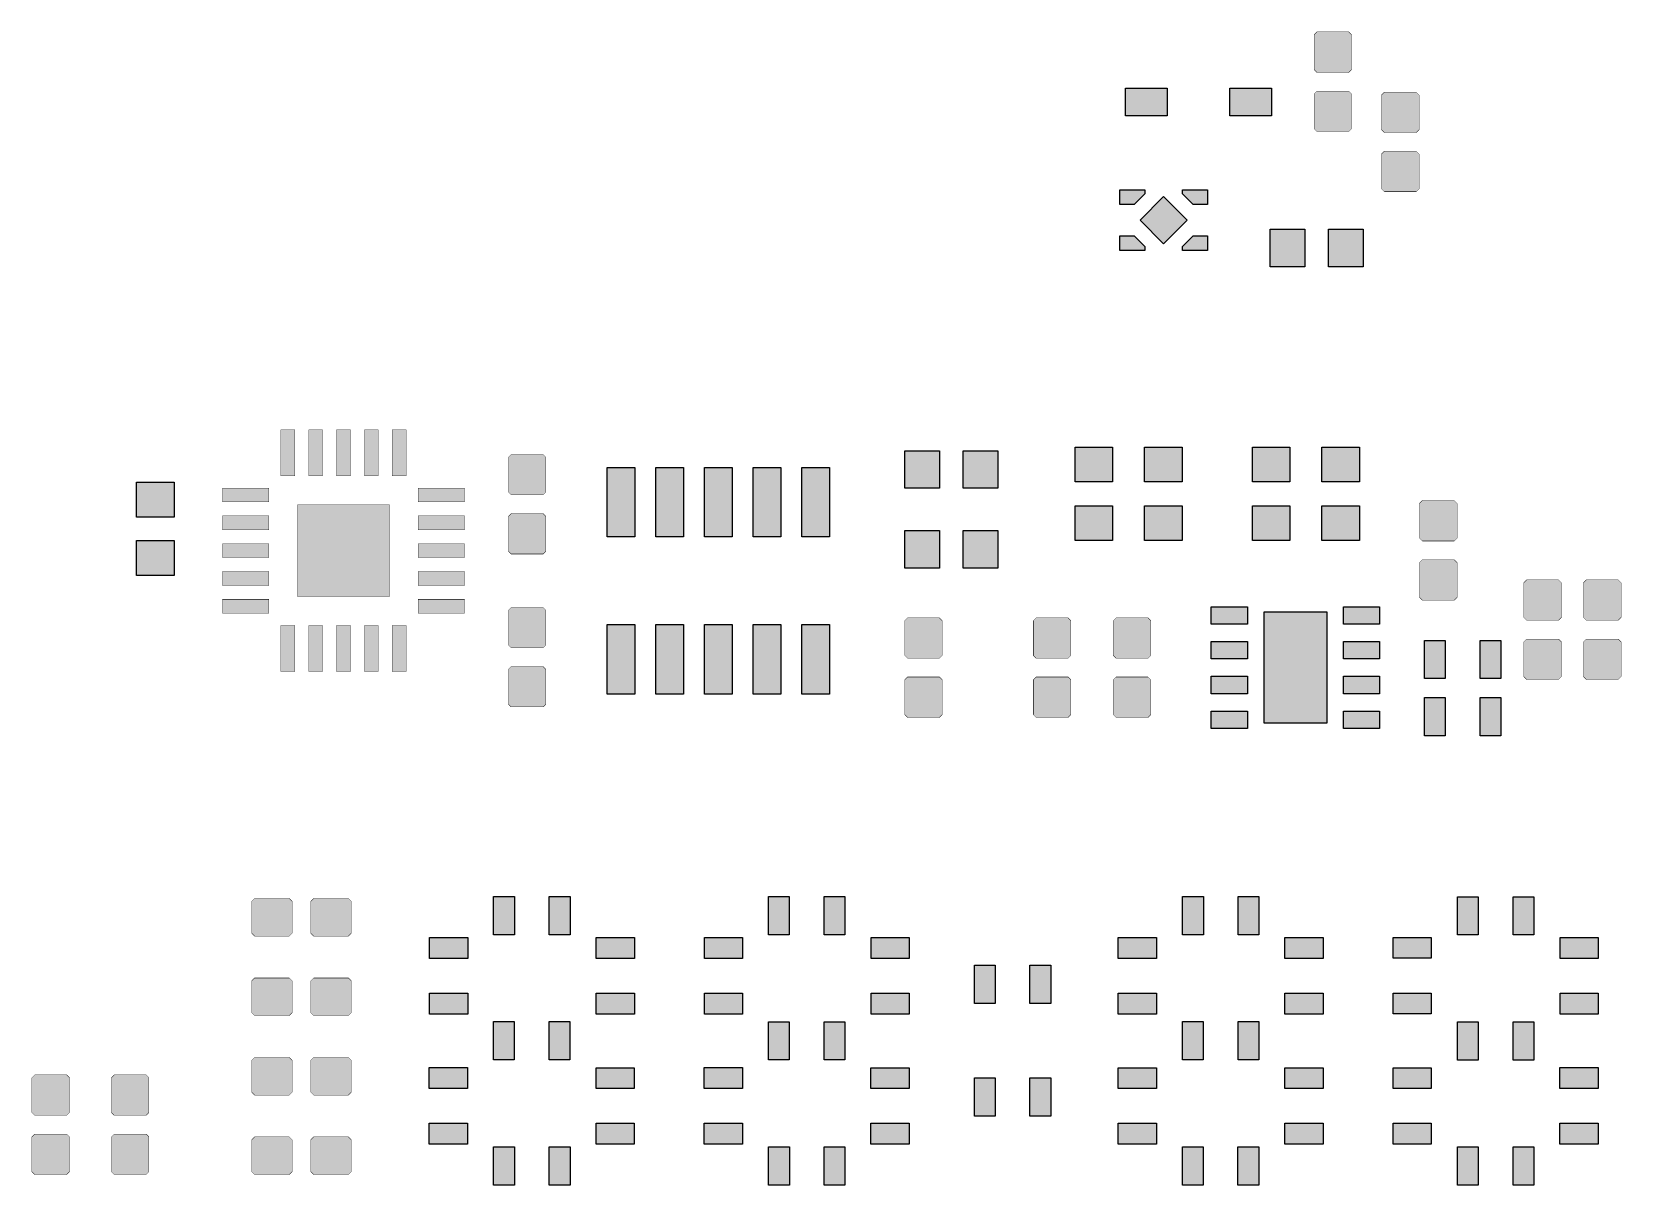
# Model space of a CAD drawing. Header units: millimetres. Extents: x 11.2 to 78.9, y -80.1 to -18.9.
# Drawn here: x 56.07 to 78.93, y -78.1 to -61.51 of the extents above; entities that cross this region are included whole.
import ezdxf

# ---------------------------------------------------------------- set-up
doc = ezdxf.new("R2010")
doc.units = ezdxf.units.MM
doc.header["$MEASUREMENT"] = 0
doc.layers.add('Top-Paste-Mask-Layer', color=7, linetype='Continuous', true_color=0x808080)

msp = doc.modelspace()

# ---------------------------------------------------------------- hatches: boundary and pattern name
at = {"layer": 'Top-Paste-Mask-Layer'}
for points in [[(75.015, -62.094), (74.555, -62.094), (74.515, -62.054), (74.515, -61.553), (74.555, -61.513), (75.015, -61.513), (75.055, -61.553), (75.055, -62.054)], [(75.015, -62.094), (74.555, -62.094), (74.515, -62.054), (74.515, -61.553), (74.555, -61.513), (75.015, -61.513), (75.055, -61.553), (75.055, -62.054)], [(71.802, -62.719), (71.802, -62.319), (72.402, -62.319), (72.402, -62.719)], [(73.902, -62.319), (73.902, -62.719), (73.302, -62.719), (73.302, -62.319)], [(75.015, -62.364), (74.555, -62.364), (74.515, -62.404), (74.515, -62.904), (74.555, -62.944), (75.015, -62.944), (75.055, -62.904), (75.055, -62.404)], [(75.015, -62.364), (74.555, -62.364), (74.515, -62.404), (74.515, -62.904), (74.555, -62.944), (75.015, -62.944), (75.055, -62.904), (75.055, -62.404)], [(75.985, -62.959), (75.525, -62.959), (75.485, -62.919), (75.485, -62.419), (75.525, -62.379), (75.985, -62.379), (76.025, -62.419), (76.025, -62.919)], [(75.985, -62.959), (75.525, -62.959), (75.485, -62.919), (75.485, -62.419), (75.525, -62.379), (75.985, -62.379), (76.025, -62.419), (76.025, -62.919)], [(75.985, -63.229), (75.525, -63.229), (75.485, -63.269), (75.485, -63.77), (75.525, -63.81), (75.985, -63.81), (76.025, -63.77), (76.025, -63.269)], [(75.985, -63.229), (75.525, -63.229), (75.485, -63.269), (75.485, -63.77), (75.525, -63.81), (75.985, -63.81), (76.025, -63.77), (76.025, -63.269)], [(71.927, -63.994), (71.722, -63.994), (71.722, -63.784), (72.082, -63.784), (72.082, -63.839)], [(72.352, -63.88), (72.692, -64.219), (72.352, -64.559), (72.013, -64.219)], [(72.777, -63.994), (72.622, -63.839), (72.622, -63.784), (72.982, -63.784), (72.982, -63.994)], [(71.927, -64.444), (72.082, -64.599), (72.082, -64.654), (71.722, -64.654), (71.722, -64.444)], [(72.777, -64.444), (72.982, -64.444), (72.982, -64.654), (72.622, -64.654), (72.622, -64.599)], [(73.882, -64.889), (73.882, -64.349), (74.382, -64.349), (74.382, -64.889)], [(74.722, -64.889), (74.722, -64.349), (75.222, -64.349), (75.222, -64.889)], [(59.857, -67.233), (59.857, -67.898), (59.657, -67.898), (59.657, -67.233)], [(59.857, -67.233), (59.857, -67.898), (59.657, -67.898), (59.657, -67.233)], [(60.257, -67.233), (60.257, -67.898), (60.057, -67.898), (60.057, -67.233)], [(60.257, -67.233), (60.257, -67.898), (60.057, -67.898), (60.057, -67.233)], [(60.657, -67.233), (60.657, -67.898), (60.457, -67.898), (60.457, -67.233)], [(60.657, -67.233), (60.657, -67.898), (60.457, -67.898), (60.457, -67.233)], [(61.057, -67.233), (61.057, -67.898), (60.857, -67.898), (60.857, -67.233)], [(61.057, -67.233), (61.057, -67.898), (60.857, -67.898), (60.857, -67.233)], [(61.457, -67.233), (61.457, -67.898), (61.257, -67.898), (61.257, -67.233)], [(61.457, -67.233), (61.457, -67.898), (61.257, -67.898), (61.257, -67.233)], [(63.428, -68.17), (62.968, -68.17), (62.928, -68.13), (62.928, -67.63), (62.968, -67.59), (63.428, -67.59), (63.468, -67.63), (63.468, -68.13)], [(63.428, -68.17), (62.968, -68.17), (62.928, -68.13), (62.928, -67.63), (62.968, -67.59), (63.428, -67.59), (63.468, -67.63), (63.468, -68.13)], [(68.628, -68.075), (68.628, -67.535), (69.128, -67.535), (69.128, -68.075)], [(69.468, -68.075), (69.468, -67.535), (69.968, -67.535), (69.968, -68.075)], [(71.618, -67.985), (71.078, -67.985), (71.078, -67.485), (71.618, -67.485)], [(72.618, -67.985), (72.078, -67.985), (72.078, -67.485), (72.618, -67.485)], [(74.168, -67.985), (73.628, -67.985), (73.628, -67.485), (74.168, -67.485)], [(75.168, -67.985), (74.628, -67.985), (74.628, -67.485), (75.168, -67.485)], [(64.748, -67.775), (64.748, -68.775), (64.348, -68.775), (64.348, -67.775)], [(65.448, -67.775), (65.448, -68.775), (65.048, -68.775), (65.048, -67.775)], [(66.148, -67.775), (66.148, -68.775), (65.748, -68.775), (65.748, -67.775)], [(66.848, -67.775), (66.848, -68.775), (66.448, -68.775), (66.448, -67.775)], [(67.548, -67.775), (67.548, -68.775), (67.148, -68.775), (67.148, -67.775)], [(58.122, -68.489), (57.582, -68.489), (57.582, -67.989), (58.122, -67.989)], [(59.482, -68.073), (59.482, -68.273), (58.817, -68.273), (58.817, -68.073)], [(59.482, -68.073), (59.482, -68.273), (58.817, -68.273), (58.817, -68.073)], [(62.297, -68.073), (62.297, -68.273), (61.632, -68.273), (61.632, -68.073)], [(62.297, -68.073), (62.297, -68.273), (61.632, -68.273), (61.632, -68.073)], [(61.217, -68.313), (61.217, -69.633), (59.897, -69.633), (59.897, -68.313)], [(61.217, -68.313), (61.217, -69.633), (59.897, -69.633), (59.897, -68.313)], [(71.618, -68.826), (71.078, -68.826), (71.078, -68.326), (71.618, -68.326)], [(72.618, -68.826), (72.078, -68.826), (72.078, -68.326), (72.618, -68.326)], [(74.168, -68.826), (73.628, -68.826), (73.628, -68.326), (74.168, -68.326)], [(75.168, -68.826), (74.628, -68.826), (74.628, -68.326), (75.168, -68.326)], [(76.072, -68.834), (76.532, -68.834), (76.572, -68.794), (76.572, -68.293), (76.532, -68.253), (76.072, -68.253), (76.032, -68.293), (76.032, -68.794)], [(76.072, -68.834), (76.532, -68.834), (76.572, -68.794), (76.572, -68.293), (76.532, -68.253), (76.072, -68.253), (76.032, -68.293), (76.032, -68.794)], [(59.482, -68.473), (59.482, -68.673), (58.817, -68.673), (58.817, -68.473)], [(59.482, -68.473), (59.482, -68.673), (58.817, -68.673), (58.817, -68.473)], [(62.297, -68.473), (62.297, -68.673), (61.632, -68.673), (61.632, -68.473)], [(62.297, -68.473), (62.297, -68.673), (61.632, -68.673), (61.632, -68.473)], [(63.428, -68.44), (62.968, -68.44), (62.928, -68.48), (62.928, -68.981), (62.968, -69.021), (63.428, -69.021), (63.468, -68.981), (63.468, -68.48)], [(63.428, -68.44), (62.968, -68.44), (62.928, -68.48), (62.928, -68.981), (62.968, -69.021), (63.428, -69.021), (63.468, -68.981), (63.468, -68.48)], [(68.628, -69.225), (68.628, -68.685), (69.128, -68.685), (69.128, -69.225)], [(69.468, -69.225), (69.468, -68.685), (69.968, -68.685), (69.968, -69.225)], [(58.122, -69.329), (57.582, -69.329), (57.582, -68.829), (58.122, -68.829)], [(59.482, -68.873), (59.482, -69.073), (58.817, -69.073), (58.817, -68.873)], [(59.482, -68.873), (59.482, -69.073), (58.817, -69.073), (58.817, -68.873)], [(62.297, -68.873), (62.297, -69.073), (61.632, -69.073), (61.632, -68.873)], [(62.297, -68.873), (62.297, -69.073), (61.632, -69.073), (61.632, -68.873)], [(76.072, -69.104), (76.532, -69.104), (76.572, -69.144), (76.572, -69.645), (76.532, -69.685), (76.072, -69.685), (76.032, -69.645), (76.032, -69.144)], [(76.072, -69.104), (76.532, -69.104), (76.572, -69.144), (76.572, -69.645), (76.532, -69.685), (76.072, -69.685), (76.032, -69.645), (76.032, -69.144)], [(59.482, -69.273), (59.482, -69.473), (58.817, -69.473), (58.817, -69.273)], [(59.482, -69.273), (59.482, -69.473), (58.817, -69.473), (58.817, -69.273)], [(62.297, -69.273), (62.297, -69.473), (61.632, -69.473), (61.632, -69.273)], [(62.297, -69.273), (62.297, -69.473), (61.632, -69.473), (61.632, -69.273)], [(78.032, -69.974), (77.572, -69.974), (77.532, -69.934), (77.532, -69.433), (77.572, -69.393), (78.032, -69.393), (78.072, -69.433), (78.072, -69.934)], [(78.032, -69.974), (77.572, -69.974), (77.532, -69.934), (77.532, -69.433), (77.572, -69.393), (78.032, -69.393), (78.072, -69.433), (78.072, -69.934)], [(78.89, -69.974), (78.43, -69.974), (78.39, -69.934), (78.39, -69.433), (78.43, -69.393), (78.89, -69.393), (78.93, -69.433), (78.93, -69.934)], [(78.89, -69.974), (78.43, -69.974), (78.39, -69.934), (78.39, -69.433), (78.43, -69.393), (78.89, -69.393), (78.93, -69.433), (78.93, -69.934)], [(59.482, -69.673), (59.482, -69.873), (58.817, -69.873), (58.817, -69.673)], [(59.482, -69.673), (59.482, -69.873), (58.817, -69.873), (58.817, -69.673)], [(62.297, -69.673), (62.297, -69.873), (61.632, -69.873), (61.632, -69.673)], [(62.297, -69.673), (62.297, -69.873), (61.632, -69.873), (61.632, -69.673)], [(62.968, -70.37), (63.428, -70.37), (63.468, -70.33), (63.468, -69.83), (63.428, -69.79), (62.968, -69.79), (62.928, -69.83), (62.928, -70.33)], [(62.968, -70.37), (63.428, -70.37), (63.468, -70.33), (63.468, -69.83), (63.428, -69.79), (62.968, -69.79), (62.928, -69.83), (62.928, -70.33)], [(68.668, -70.52), (69.128, -70.52), (69.168, -70.48), (69.168, -69.98), (69.128, -69.94), (68.668, -69.94), (68.628, -69.98), (68.628, -70.48)], [(68.668, -70.52), (69.128, -70.52), (69.168, -70.48), (69.168, -69.98), (69.128, -69.94), (68.668, -69.94), (68.628, -69.98), (68.628, -70.48)], [(70.978, -70.52), (70.518, -70.52), (70.478, -70.48), (70.478, -69.98), (70.518, -69.94), (70.978, -69.94), (71.018, -69.98), (71.018, -70.48)], [(70.978, -70.52), (70.518, -70.52), (70.478, -70.48), (70.478, -69.98), (70.518, -69.94), (70.978, -69.94), (71.018, -69.98), (71.018, -70.48)], [(72.128, -70.52), (71.668, -70.52), (71.628, -70.48), (71.628, -69.98), (71.668, -69.94), (72.128, -69.94), (72.168, -69.98), (72.168, -70.48)], [(72.128, -70.52), (71.668, -70.52), (71.628, -70.48), (71.628, -69.98), (71.668, -69.94), (72.128, -69.94), (72.168, -69.98), (72.168, -70.48)], [(73.037, -70.03), (73.037, -69.78), (73.558, -69.78), (73.558, -70.03)], [(73.798, -71.455), (73.798, -69.855), (74.698, -69.855), (74.698, -71.455)], [(74.937, -70.03), (74.937, -69.78), (75.458, -69.78), (75.458, -70.03)], [(59.857, -70.048), (59.857, -70.713), (59.657, -70.713), (59.657, -70.048)], [(59.857, -70.048), (59.857, -70.713), (59.657, -70.713), (59.657, -70.048)], [(60.257, -70.048), (60.257, -70.713), (60.057, -70.713), (60.057, -70.048)], [(60.257, -70.048), (60.257, -70.713), (60.057, -70.713), (60.057, -70.048)], [(60.657, -70.048), (60.657, -70.713), (60.457, -70.713), (60.457, -70.048)], [(60.657, -70.048), (60.657, -70.713), (60.457, -70.713), (60.457, -70.048)], [(61.057, -70.048), (61.057, -70.713), (60.857, -70.713), (60.857, -70.048)], [(61.057, -70.048), (61.057, -70.713), (60.857, -70.713), (60.857, -70.048)], [(61.457, -70.048), (61.457, -70.713), (61.257, -70.713), (61.257, -70.048)], [(61.457, -70.048), (61.457, -70.713), (61.257, -70.713), (61.257, -70.048)], [(64.748, -70.036), (64.748, -71.036), (64.348, -71.036), (64.348, -70.036)], [(65.448, -70.036), (65.448, -71.036), (65.048, -71.036), (65.048, -70.036)], [(66.148, -70.036), (66.148, -71.036), (65.748, -71.036), (65.748, -70.036)], [(66.848, -70.036), (66.848, -71.036), (66.448, -71.036), (66.448, -70.036)], [(67.548, -70.036), (67.548, -71.036), (67.148, -71.036), (67.148, -70.036)], [(73.037, -70.531), (73.037, -70.281), (73.558, -70.281), (73.558, -70.531)], [(74.937, -70.531), (74.937, -70.281), (75.458, -70.281), (75.458, -70.531)], [(76.102, -70.814), (76.102, -70.264), (76.402, -70.264), (76.402, -70.814)], [(76.902, -70.814), (76.902, -70.264), (77.202, -70.264), (77.202, -70.814)], [(78.032, -70.244), (77.572, -70.244), (77.532, -70.284), (77.532, -70.785), (77.572, -70.825), (78.032, -70.825), (78.072, -70.785), (78.072, -70.284)], [(78.032, -70.244), (77.572, -70.244), (77.532, -70.284), (77.532, -70.785), (77.572, -70.825), (78.032, -70.825), (78.072, -70.785), (78.072, -70.284)], [(78.89, -70.244), (78.43, -70.244), (78.39, -70.284), (78.39, -70.785), (78.43, -70.825), (78.89, -70.825), (78.93, -70.785), (78.93, -70.284)], [(78.89, -70.244), (78.43, -70.244), (78.39, -70.284), (78.39, -70.785), (78.43, -70.825), (78.89, -70.825), (78.93, -70.785), (78.93, -70.284)], [(62.968, -70.64), (63.428, -70.64), (63.468, -70.68), (63.468, -71.181), (63.428, -71.221), (62.968, -71.221), (62.928, -71.181), (62.928, -70.68)], [(62.968, -70.64), (63.428, -70.64), (63.468, -70.68), (63.468, -71.181), (63.428, -71.221), (62.968, -71.221), (62.928, -71.181), (62.928, -70.68)], [(68.668, -70.79), (69.128, -70.79), (69.168, -70.83), (69.168, -71.331), (69.128, -71.371), (68.668, -71.371), (68.628, -71.331), (68.628, -70.83)], [(68.668, -70.79), (69.128, -70.79), (69.168, -70.83), (69.168, -71.331), (69.128, -71.371), (68.668, -71.371), (68.628, -71.331), (68.628, -70.83)], [(70.978, -70.79), (70.518, -70.79), (70.478, -70.83), (70.478, -71.331), (70.518, -71.371), (70.978, -71.371), (71.018, -71.331), (71.018, -70.83)], [(70.978, -70.79), (70.518, -70.79), (70.478, -70.83), (70.478, -71.331), (70.518, -71.371), (70.978, -71.371), (71.018, -71.331), (71.018, -70.83)], [(72.128, -70.79), (71.668, -70.79), (71.628, -70.83), (71.628, -71.331), (71.668, -71.371), (72.128, -71.371), (72.168, -71.331), (72.168, -70.83)], [(72.128, -70.79), (71.668, -70.79), (71.628, -70.83), (71.628, -71.331), (71.668, -71.371), (72.128, -71.371), (72.168, -71.331), (72.168, -70.83)], [(73.037, -71.03), (73.037, -70.78), (73.558, -70.78), (73.558, -71.03)], [(74.937, -71.03), (74.937, -70.78), (75.458, -70.78), (75.458, -71.03)], [(76.102, -71.634), (76.102, -71.084), (76.402, -71.084), (76.402, -71.634)], [(76.902, -71.634), (76.902, -71.084), (77.202, -71.084), (77.202, -71.634)], [(73.037, -71.531), (73.037, -71.281), (73.558, -71.281), (73.558, -71.531)], [(74.937, -71.531), (74.937, -71.281), (75.458, -71.281), (75.458, -71.531)], [(59.817, -74.016), (59.817, -74.476), (59.777, -74.516), (59.277, -74.516), (59.237, -74.476), (59.237, -74.016), (59.277, -73.976), (59.777, -73.976)], [(59.817, -74.016), (59.817, -74.476), (59.777, -74.516), (59.277, -74.516), (59.237, -74.476), (59.237, -74.016), (59.277, -73.976), (59.777, -73.976)], [(60.087, -74.016), (60.087, -74.476), (60.127, -74.516), (60.628, -74.516), (60.668, -74.476), (60.668, -74.016), (60.628, -73.976), (60.127, -73.976)], [(60.087, -74.016), (60.087, -74.476), (60.127, -74.516), (60.628, -74.516), (60.668, -74.476), (60.668, -74.016), (60.628, -73.976), (60.127, -73.976)], [(62.716, -74.499), (62.716, -73.949), (63.016, -73.949), (63.016, -74.499)], [(63.516, -74.499), (63.516, -73.949), (63.816, -73.949), (63.816, -74.499)], [(66.968, -73.948), (66.968, -74.498), (66.668, -74.498), (66.668, -73.948)], [(67.768, -73.948), (67.768, -74.498), (67.468, -74.498), (67.468, -73.948)], [(72.923, -73.948), (72.923, -74.498), (72.623, -74.498), (72.623, -73.948)], [(73.723, -73.948), (73.723, -74.498), (73.423, -74.498), (73.423, -73.948)], [(76.577, -74.5), (76.577, -73.95), (76.877, -73.95), (76.877, -74.5)], [(77.377, -74.5), (77.377, -73.95), (77.677, -73.95), (77.677, -74.5)], [(62.343, -74.839), (61.793, -74.839), (61.793, -74.539), (62.343, -74.539)], [(64.74, -74.837), (64.19, -74.837), (64.19, -74.537), (64.74, -74.537)], [(66.297, -74.839), (65.747, -74.839), (65.747, -74.539), (66.297, -74.539)], [(68.144, -74.538), (68.694, -74.538), (68.694, -74.838), (68.144, -74.838)], [(72.248, -74.837), (71.698, -74.837), (71.698, -74.537), (72.248, -74.537)], [(74.097, -74.537), (74.647, -74.537), (74.647, -74.837), (74.097, -74.837)], [(75.651, -74.536), (76.201, -74.536), (76.201, -74.836), (75.651, -74.836)], [(78.603, -74.838), (78.053, -74.838), (78.053, -74.538), (78.603, -74.538)], [(69.63, -75.485), (69.63, -74.935), (69.93, -74.935), (69.93, -75.485)], [(70.43, -75.485), (70.43, -74.935), (70.73, -74.935), (70.73, -75.485)], [(59.817, -75.159), (59.817, -75.619), (59.777, -75.659), (59.277, -75.659), (59.237, -75.619), (59.237, -75.159), (59.277, -75.119), (59.777, -75.119)], [(59.817, -75.159), (59.817, -75.619), (59.777, -75.659), (59.277, -75.659), (59.237, -75.619), (59.237, -75.159), (59.277, -75.119), (59.777, -75.119)], [(60.087, -75.159), (60.087, -75.619), (60.127, -75.659), (60.628, -75.659), (60.668, -75.619), (60.668, -75.159), (60.628, -75.119), (60.127, -75.119)], [(60.087, -75.159), (60.087, -75.619), (60.127, -75.659), (60.628, -75.659), (60.668, -75.619), (60.668, -75.159), (60.628, -75.119), (60.127, -75.119)], [(62.343, -75.639), (61.793, -75.639), (61.793, -75.339), (62.343, -75.339)], [(64.74, -75.637), (64.19, -75.637), (64.19, -75.337), (64.74, -75.337)], [(66.297, -75.639), (65.747, -75.639), (65.747, -75.339), (66.297, -75.339)], [(68.144, -75.338), (68.694, -75.338), (68.694, -75.638), (68.144, -75.638)], [(72.248, -75.637), (71.698, -75.637), (71.698, -75.337), (72.248, -75.337)], [(74.097, -75.337), (74.647, -75.337), (74.647, -75.637), (74.097, -75.637)], [(75.651, -75.336), (76.201, -75.336), (76.201, -75.636), (75.651, -75.636)], [(78.603, -75.638), (78.053, -75.638), (78.053, -75.338), (78.603, -75.338)], [(62.713, -76.296), (62.713, -75.746), (63.013, -75.746), (63.013, -76.296)], [(63.513, -76.296), (63.513, -75.746), (63.813, -75.746), (63.813, -76.296)], [(66.668, -76.298), (66.668, -75.748), (66.968, -75.748), (66.968, -76.298)], [(67.468, -76.298), (67.468, -75.748), (67.768, -75.748), (67.768, -76.298)], [(72.622, -76.297), (72.622, -75.747), (72.922, -75.747), (72.922, -76.297)], [(73.422, -76.297), (73.422, -75.747), (73.722, -75.747), (73.722, -76.297)], [(76.877, -75.749), (76.877, -76.299), (76.577, -76.299), (76.577, -75.749)], [(77.677, -75.749), (77.677, -76.299), (77.377, -76.299), (77.377, -75.749)], [(59.817, -76.302), (59.817, -76.762), (59.777, -76.802), (59.277, -76.802), (59.237, -76.762), (59.237, -76.302), (59.277, -76.262), (59.777, -76.262)], [(59.817, -76.302), (59.817, -76.762), (59.777, -76.802), (59.277, -76.802), (59.237, -76.762), (59.237, -76.302), (59.277, -76.262), (59.777, -76.262)], [(60.087, -76.302), (60.087, -76.762), (60.127, -76.802), (60.628, -76.802), (60.668, -76.762), (60.668, -76.302), (60.628, -76.262), (60.127, -76.262)], [(60.087, -76.302), (60.087, -76.762), (60.127, -76.802), (60.628, -76.802), (60.668, -76.762), (60.668, -76.302), (60.628, -76.262), (60.127, -76.262)], [(56.576, -77.094), (56.116, -77.094), (56.076, -77.054), (56.076, -76.553), (56.116, -76.513), (56.576, -76.513), (56.616, -76.553), (56.616, -77.054)], [(56.576, -77.094), (56.116, -77.094), (56.076, -77.054), (56.076, -76.553), (56.116, -76.513), (56.576, -76.513), (56.616, -76.553), (56.616, -77.054)], [(57.719, -77.094), (57.259, -77.094), (57.219, -77.054), (57.219, -76.553), (57.259, -76.513), (57.719, -76.513), (57.759, -76.553), (57.759, -77.054)], [(57.719, -77.094), (57.259, -77.094), (57.219, -77.054), (57.219, -76.553), (57.259, -76.513), (57.719, -76.513), (57.759, -76.553), (57.759, -77.054)], [(62.34, -76.708), (61.79, -76.708), (61.79, -76.408), (62.34, -76.408)], [(64.189, -76.409), (64.739, -76.409), (64.739, -76.709), (64.189, -76.709)], [(65.743, -76.408), (66.293, -76.408), (66.293, -76.708), (65.743, -76.708)], [(68.143, -76.409), (68.693, -76.409), (68.693, -76.709), (68.143, -76.709)], [(69.93, -76.556), (69.93, -77.106), (69.63, -77.106), (69.63, -76.556)], [(70.73, -76.556), (70.73, -77.106), (70.43, -77.106), (70.43, -76.556)], [(71.698, -76.409), (72.248, -76.409), (72.248, -76.709), (71.698, -76.709)], [(74.097, -76.409), (74.647, -76.409), (74.647, -76.709), (74.097, -76.709)], [(76.202, -76.709), (75.652, -76.709), (75.652, -76.409), (76.202, -76.409)], [(78.052, -76.408), (78.602, -76.408), (78.602, -76.708), (78.052, -76.708)], [(62.34, -77.508), (61.79, -77.508), (61.79, -77.208), (62.34, -77.208)], [(64.189, -77.209), (64.739, -77.209), (64.739, -77.509), (64.189, -77.509)], [(65.743, -77.208), (66.293, -77.208), (66.293, -77.508), (65.743, -77.508)], [(68.143, -77.209), (68.693, -77.209), (68.693, -77.509), (68.143, -77.509)], [(71.698, -77.209), (72.248, -77.209), (72.248, -77.509), (71.698, -77.509)], [(74.097, -77.209), (74.647, -77.209), (74.647, -77.509), (74.097, -77.509)], [(76.202, -77.509), (75.652, -77.509), (75.652, -77.209), (76.202, -77.209)], [(78.052, -77.208), (78.602, -77.208), (78.602, -77.508), (78.052, -77.508)], [(56.576, -77.364), (56.116, -77.364), (56.076, -77.404), (56.076, -77.905), (56.116, -77.945), (56.576, -77.945), (56.616, -77.905), (56.616, -77.404)], [(56.576, -77.364), (56.116, -77.364), (56.076, -77.404), (56.076, -77.905), (56.116, -77.945), (56.576, -77.945), (56.616, -77.905), (56.616, -77.404)], [(57.719, -77.364), (57.259, -77.364), (57.219, -77.404), (57.219, -77.905), (57.259, -77.945), (57.719, -77.945), (57.759, -77.905), (57.759, -77.404)], [(57.719, -77.364), (57.259, -77.364), (57.219, -77.404), (57.219, -77.905), (57.259, -77.945), (57.719, -77.945), (57.759, -77.905), (57.759, -77.404)], [(59.817, -77.445), (59.817, -77.905), (59.777, -77.945), (59.277, -77.945), (59.237, -77.905), (59.237, -77.445), (59.277, -77.405), (59.777, -77.405)], [(59.817, -77.445), (59.817, -77.905), (59.777, -77.945), (59.277, -77.945), (59.237, -77.905), (59.237, -77.445), (59.277, -77.405), (59.777, -77.405)], [(60.087, -77.445), (60.087, -77.905), (60.127, -77.945), (60.628, -77.945), (60.668, -77.905), (60.668, -77.445), (60.628, -77.405), (60.127, -77.405)], [(60.087, -77.445), (60.087, -77.905), (60.127, -77.945), (60.628, -77.945), (60.668, -77.905), (60.668, -77.445), (60.628, -77.405), (60.127, -77.405)], [(62.715, -78.097), (62.715, -77.547), (63.015, -77.547), (63.015, -78.097)], [(63.515, -78.097), (63.515, -77.547), (63.815, -77.547), (63.815, -78.097)], [(66.669, -78.099), (66.669, -77.549), (66.969, -77.549), (66.969, -78.099)], [(67.469, -78.099), (67.469, -77.549), (67.769, -77.549), (67.769, -78.099)], [(72.921, -77.547), (72.921, -78.097), (72.621, -78.097), (72.621, -77.547)], [(73.721, -77.547), (73.721, -78.097), (73.421, -78.097), (73.421, -77.547)], [(76.877, -77.548), (76.877, -78.098), (76.577, -78.098), (76.577, -77.548)], [(77.677, -77.548), (77.677, -78.098), (77.377, -78.098), (77.377, -77.548)]]:
    msp.add_hatch(color=256, dxfattribs=at).paths.add_polyline_path(points)

# ---------------------------------------------------------------- linework, layer by layer
at = {"layer": 'Top-Paste-Mask-Layer', "const_width": 0.00508}
for points in [[(75.015, -62.094), (74.555, -62.094), (74.515, -62.054), (74.515, -61.553), (74.555, -61.513), (75.015, -61.513), (75.055, -61.553), (75.055, -62.054)], [(75.015, -62.094), (74.555, -62.094), (74.515, -62.054), (74.515, -61.553), (74.555, -61.513), (75.015, -61.513), (75.055, -61.553), (75.055, -62.054)], [(75.015, -62.364), (74.555, -62.364), (74.515, -62.404), (74.515, -62.904), (74.555, -62.944), (75.015, -62.944), (75.055, -62.904), (75.055, -62.404)], [(75.015, -62.364), (74.555, -62.364), (74.515, -62.404), (74.515, -62.904), (74.555, -62.944), (75.015, -62.944), (75.055, -62.904), (75.055, -62.404)], [(75.985, -62.959), (75.525, -62.959), (75.485, -62.919), (75.485, -62.419), (75.525, -62.379), (75.985, -62.379), (76.025, -62.419), (76.025, -62.919)], [(75.985, -62.959), (75.525, -62.959), (75.485, -62.919), (75.485, -62.419), (75.525, -62.379), (75.985, -62.379), (76.025, -62.419), (76.025, -62.919)], [(75.985, -63.229), (75.525, -63.229), (75.485, -63.269), (75.485, -63.77), (75.525, -63.81), (75.985, -63.81), (76.025, -63.77), (76.025, -63.269)], [(75.985, -63.229), (75.525, -63.229), (75.485, -63.269), (75.485, -63.77), (75.525, -63.81), (75.985, -63.81), (76.025, -63.77), (76.025, -63.269)], [(59.857, -67.233), (59.857, -67.898), (59.657, -67.898), (59.657, -67.233)], [(59.857, -67.233), (59.857, -67.898), (59.657, -67.898), (59.657, -67.233)], [(60.257, -67.233), (60.257, -67.898), (60.057, -67.898), (60.057, -67.233)], [(60.257, -67.233), (60.257, -67.898), (60.057, -67.898), (60.057, -67.233)], [(60.657, -67.233), (60.657, -67.898), (60.457, -67.898), (60.457, -67.233)], [(60.657, -67.233), (60.657, -67.898), (60.457, -67.898), (60.457, -67.233)], [(61.057, -67.233), (61.057, -67.898), (60.857, -67.898), (60.857, -67.233)], [(61.057, -67.233), (61.057, -67.898), (60.857, -67.898), (60.857, -67.233)], [(61.457, -67.233), (61.457, -67.898), (61.257, -67.898), (61.257, -67.233)], [(61.457, -67.233), (61.457, -67.898), (61.257, -67.898), (61.257, -67.233)], [(63.428, -68.17), (62.968, -68.17), (62.928, -68.13), (62.928, -67.63), (62.968, -67.59), (63.428, -67.59), (63.468, -67.63), (63.468, -68.13)], [(63.428, -68.17), (62.968, -68.17), (62.928, -68.13), (62.928, -67.63), (62.968, -67.59), (63.428, -67.59), (63.468, -67.63), (63.468, -68.13)], [(59.482, -68.073), (59.482, -68.273), (58.817, -68.273), (58.817, -68.073)], [(59.482, -68.073), (59.482, -68.273), (58.817, -68.273), (58.817, -68.073)], [(62.297, -68.073), (62.297, -68.273), (61.632, -68.273), (61.632, -68.073)], [(62.297, -68.073), (62.297, -68.273), (61.632, -68.273), (61.632, -68.073)], [(61.217, -68.313), (61.217, -69.633), (59.897, -69.633), (59.897, -68.313)], [(61.217, -68.313), (61.217, -69.633), (59.897, -69.633), (59.897, -68.313)], [(76.072, -68.834), (76.532, -68.834), (76.572, -68.794), (76.572, -68.293), (76.532, -68.253), (76.072, -68.253), (76.032, -68.293), (76.032, -68.794)], [(76.072, -68.834), (76.532, -68.834), (76.572, -68.794), (76.572, -68.293), (76.532, -68.253), (76.072, -68.253), (76.032, -68.293), (76.032, -68.794)], [(59.482, -68.473), (59.482, -68.673), (58.817, -68.673), (58.817, -68.473)], [(59.482, -68.473), (59.482, -68.673), (58.817, -68.673), (58.817, -68.473)], [(62.297, -68.473), (62.297, -68.673), (61.632, -68.673), (61.632, -68.473)], [(62.297, -68.473), (62.297, -68.673), (61.632, -68.673), (61.632, -68.473)], [(63.428, -68.44), (62.968, -68.44), (62.928, -68.48), (62.928, -68.981), (62.968, -69.021), (63.428, -69.021), (63.468, -68.981), (63.468, -68.48)], [(63.428, -68.44), (62.968, -68.44), (62.928, -68.48), (62.928, -68.981), (62.968, -69.021), (63.428, -69.021), (63.468, -68.981), (63.468, -68.48)], [(59.482, -68.873), (59.482, -69.073), (58.817, -69.073), (58.817, -68.873)], [(59.482, -68.873), (59.482, -69.073), (58.817, -69.073), (58.817, -68.873)], [(62.297, -68.873), (62.297, -69.073), (61.632, -69.073), (61.632, -68.873)], [(62.297, -68.873), (62.297, -69.073), (61.632, -69.073), (61.632, -68.873)], [(76.072, -69.104), (76.532, -69.104), (76.572, -69.144), (76.572, -69.645), (76.532, -69.685), (76.072, -69.685), (76.032, -69.645), (76.032, -69.144)], [(76.072, -69.104), (76.532, -69.104), (76.572, -69.144), (76.572, -69.645), (76.532, -69.685), (76.072, -69.685), (76.032, -69.645), (76.032, -69.144)], [(59.482, -69.273), (59.482, -69.473), (58.817, -69.473), (58.817, -69.273)], [(59.482, -69.273), (59.482, -69.473), (58.817, -69.473), (58.817, -69.273)], [(62.297, -69.273), (62.297, -69.473), (61.632, -69.473), (61.632, -69.273)], [(62.297, -69.273), (62.297, -69.473), (61.632, -69.473), (61.632, -69.273)], [(78.032, -69.974), (77.572, -69.974), (77.532, -69.934), (77.532, -69.433), (77.572, -69.393), (78.032, -69.393), (78.072, -69.433), (78.072, -69.934)], [(78.032, -69.974), (77.572, -69.974), (77.532, -69.934), (77.532, -69.433), (77.572, -69.393), (78.032, -69.393), (78.072, -69.433), (78.072, -69.934)], [(78.89, -69.974), (78.43, -69.974), (78.39, -69.934), (78.39, -69.433), (78.43, -69.393), (78.89, -69.393), (78.93, -69.433), (78.93, -69.934)], [(78.89, -69.974), (78.43, -69.974), (78.39, -69.934), (78.39, -69.433), (78.43, -69.393), (78.89, -69.393), (78.93, -69.433), (78.93, -69.934)], [(59.482, -69.673), (59.482, -69.873), (58.817, -69.873), (58.817, -69.673)], [(59.482, -69.673), (59.482, -69.873), (58.817, -69.873), (58.817, -69.673)], [(62.297, -69.673), (62.297, -69.873), (61.632, -69.873), (61.632, -69.673)], [(62.297, -69.673), (62.297, -69.873), (61.632, -69.873), (61.632, -69.673)], [(62.968, -70.37), (63.428, -70.37), (63.468, -70.33), (63.468, -69.83), (63.428, -69.79), (62.968, -69.79), (62.928, -69.83), (62.928, -70.33)], [(62.968, -70.37), (63.428, -70.37), (63.468, -70.33), (63.468, -69.83), (63.428, -69.79), (62.968, -69.79), (62.928, -69.83), (62.928, -70.33)], [(68.668, -70.52), (69.128, -70.52), (69.168, -70.48), (69.168, -69.98), (69.128, -69.94), (68.668, -69.94), (68.628, -69.98), (68.628, -70.48)], [(68.668, -70.52), (69.128, -70.52), (69.168, -70.48), (69.168, -69.98), (69.128, -69.94), (68.668, -69.94), (68.628, -69.98), (68.628, -70.48)], [(70.978, -70.52), (70.518, -70.52), (70.478, -70.48), (70.478, -69.98), (70.518, -69.94), (70.978, -69.94), (71.018, -69.98), (71.018, -70.48)], [(70.978, -70.52), (70.518, -70.52), (70.478, -70.48), (70.478, -69.98), (70.518, -69.94), (70.978, -69.94), (71.018, -69.98), (71.018, -70.48)], [(72.128, -70.52), (71.668, -70.52), (71.628, -70.48), (71.628, -69.98), (71.668, -69.94), (72.128, -69.94), (72.168, -69.98), (72.168, -70.48)], [(72.128, -70.52), (71.668, -70.52), (71.628, -70.48), (71.628, -69.98), (71.668, -69.94), (72.128, -69.94), (72.168, -69.98), (72.168, -70.48)], [(59.857, -70.048), (59.857, -70.713), (59.657, -70.713), (59.657, -70.048)], [(59.857, -70.048), (59.857, -70.713), (59.657, -70.713), (59.657, -70.048)], [(60.257, -70.048), (60.257, -70.713), (60.057, -70.713), (60.057, -70.048)], [(60.257, -70.048), (60.257, -70.713), (60.057, -70.713), (60.057, -70.048)], [(60.657, -70.048), (60.657, -70.713), (60.457, -70.713), (60.457, -70.048)], [(60.657, -70.048), (60.657, -70.713), (60.457, -70.713), (60.457, -70.048)], [(61.057, -70.048), (61.057, -70.713), (60.857, -70.713), (60.857, -70.048)], [(61.057, -70.048), (61.057, -70.713), (60.857, -70.713), (60.857, -70.048)], [(61.457, -70.048), (61.457, -70.713), (61.257, -70.713), (61.257, -70.048)], [(61.457, -70.048), (61.457, -70.713), (61.257, -70.713), (61.257, -70.048)], [(78.032, -70.244), (77.572, -70.244), (77.532, -70.284), (77.532, -70.785), (77.572, -70.825), (78.032, -70.825), (78.072, -70.785), (78.072, -70.284)], [(78.032, -70.244), (77.572, -70.244), (77.532, -70.284), (77.532, -70.785), (77.572, -70.825), (78.032, -70.825), (78.072, -70.785), (78.072, -70.284)], [(78.89, -70.244), (78.43, -70.244), (78.39, -70.284), (78.39, -70.785), (78.43, -70.825), (78.89, -70.825), (78.93, -70.785), (78.93, -70.284)], [(78.89, -70.244), (78.43, -70.244), (78.39, -70.284), (78.39, -70.785), (78.43, -70.825), (78.89, -70.825), (78.93, -70.785), (78.93, -70.284)], [(62.968, -70.64), (63.428, -70.64), (63.468, -70.68), (63.468, -71.181), (63.428, -71.221), (62.968, -71.221), (62.928, -71.181), (62.928, -70.68)], [(62.968, -70.64), (63.428, -70.64), (63.468, -70.68), (63.468, -71.181), (63.428, -71.221), (62.968, -71.221), (62.928, -71.181), (62.928, -70.68)], [(68.668, -70.79), (69.128, -70.79), (69.168, -70.83), (69.168, -71.331), (69.128, -71.371), (68.668, -71.371), (68.628, -71.331), (68.628, -70.83)], [(68.668, -70.79), (69.128, -70.79), (69.168, -70.83), (69.168, -71.331), (69.128, -71.371), (68.668, -71.371), (68.628, -71.331), (68.628, -70.83)], [(70.978, -70.79), (70.518, -70.79), (70.478, -70.83), (70.478, -71.331), (70.518, -71.371), (70.978, -71.371), (71.018, -71.331), (71.018, -70.83)], [(70.978, -70.79), (70.518, -70.79), (70.478, -70.83), (70.478, -71.331), (70.518, -71.371), (70.978, -71.371), (71.018, -71.331), (71.018, -70.83)], [(72.128, -70.79), (71.668, -70.79), (71.628, -70.83), (71.628, -71.331), (71.668, -71.371), (72.128, -71.371), (72.168, -71.331), (72.168, -70.83)], [(72.128, -70.79), (71.668, -70.79), (71.628, -70.83), (71.628, -71.331), (71.668, -71.371), (72.128, -71.371), (72.168, -71.331), (72.168, -70.83)], [(59.817, -74.016), (59.817, -74.476), (59.777, -74.516), (59.277, -74.516), (59.237, -74.476), (59.237, -74.016), (59.277, -73.976), (59.777, -73.976)], [(59.817, -74.016), (59.817, -74.476), (59.777, -74.516), (59.277, -74.516), (59.237, -74.476), (59.237, -74.016), (59.277, -73.976), (59.777, -73.976)], [(60.087, -74.016), (60.087, -74.476), (60.127, -74.516), (60.628, -74.516), (60.668, -74.476), (60.668, -74.016), (60.628, -73.976), (60.127, -73.976)], [(60.087, -74.016), (60.087, -74.476), (60.127, -74.516), (60.628, -74.516), (60.668, -74.476), (60.668, -74.016), (60.628, -73.976), (60.127, -73.976)], [(59.817, -75.159), (59.817, -75.619), (59.777, -75.659), (59.277, -75.659), (59.237, -75.619), (59.237, -75.159), (59.277, -75.119), (59.777, -75.119)], [(59.817, -75.159), (59.817, -75.619), (59.777, -75.659), (59.277, -75.659), (59.237, -75.619), (59.237, -75.159), (59.277, -75.119), (59.777, -75.119)], [(60.087, -75.159), (60.087, -75.619), (60.127, -75.659), (60.628, -75.659), (60.668, -75.619), (60.668, -75.159), (60.628, -75.119), (60.127, -75.119)], [(60.087, -75.159), (60.087, -75.619), (60.127, -75.659), (60.628, -75.659), (60.668, -75.619), (60.668, -75.159), (60.628, -75.119), (60.127, -75.119)], [(59.817, -76.302), (59.817, -76.762), (59.777, -76.802), (59.277, -76.802), (59.237, -76.762), (59.237, -76.302), (59.277, -76.262), (59.777, -76.262)], [(59.817, -76.302), (59.817, -76.762), (59.777, -76.802), (59.277, -76.802), (59.237, -76.762), (59.237, -76.302), (59.277, -76.262), (59.777, -76.262)], [(60.087, -76.302), (60.087, -76.762), (60.127, -76.802), (60.628, -76.802), (60.668, -76.762), (60.668, -76.302), (60.628, -76.262), (60.127, -76.262)], [(60.087, -76.302), (60.087, -76.762), (60.127, -76.802), (60.628, -76.802), (60.668, -76.762), (60.668, -76.302), (60.628, -76.262), (60.127, -76.262)], [(56.576, -77.094), (56.116, -77.094), (56.076, -77.054), (56.076, -76.553), (56.116, -76.513), (56.576, -76.513), (56.616, -76.553), (56.616, -77.054)], [(56.576, -77.094), (56.116, -77.094), (56.076, -77.054), (56.076, -76.553), (56.116, -76.513), (56.576, -76.513), (56.616, -76.553), (56.616, -77.054)], [(57.719, -77.094), (57.259, -77.094), (57.219, -77.054), (57.219, -76.553), (57.259, -76.513), (57.719, -76.513), (57.759, -76.553), (57.759, -77.054)], [(57.719, -77.094), (57.259, -77.094), (57.219, -77.054), (57.219, -76.553), (57.259, -76.513), (57.719, -76.513), (57.759, -76.553), (57.759, -77.054)], [(56.576, -77.364), (56.116, -77.364), (56.076, -77.404), (56.076, -77.905), (56.116, -77.945), (56.576, -77.945), (56.616, -77.905), (56.616, -77.404)], [(56.576, -77.364), (56.116, -77.364), (56.076, -77.404), (56.076, -77.905), (56.116, -77.945), (56.576, -77.945), (56.616, -77.905), (56.616, -77.404)], [(57.719, -77.364), (57.259, -77.364), (57.219, -77.404), (57.219, -77.905), (57.259, -77.945), (57.719, -77.945), (57.759, -77.905), (57.759, -77.404)], [(57.719, -77.364), (57.259, -77.364), (57.219, -77.404), (57.219, -77.905), (57.259, -77.945), (57.719, -77.945), (57.759, -77.905), (57.759, -77.404)], [(59.817, -77.445), (59.817, -77.905), (59.777, -77.945), (59.277, -77.945), (59.237, -77.905), (59.237, -77.445), (59.277, -77.405), (59.777, -77.405)], [(59.817, -77.445), (59.817, -77.905), (59.777, -77.945), (59.277, -77.945), (59.237, -77.905), (59.237, -77.445), (59.277, -77.405), (59.777, -77.405)], [(60.087, -77.445), (60.087, -77.905), (60.127, -77.945), (60.628, -77.945), (60.668, -77.905), (60.668, -77.445), (60.628, -77.405), (60.127, -77.405)], [(60.087, -77.445), (60.087, -77.905), (60.127, -77.945), (60.628, -77.945), (60.668, -77.905), (60.668, -77.445), (60.628, -77.405), (60.127, -77.405)]]:
    msp.add_lwpolyline(points, close=True, dxfattribs=at)
at = {"layer": 'Top-Paste-Mask-Layer'}
for points in [[(71.802, -62.719), (71.802, -62.319), (72.402, -62.319), (72.402, -62.719)], [(73.902, -62.319), (73.902, -62.719), (73.302, -62.719), (73.302, -62.319)], [(71.927, -63.994), (71.722, -63.994), (71.722, -63.784), (72.082, -63.784), (72.082, -63.839)], [(72.352, -63.88), (72.692, -64.219), (72.352, -64.559), (72.013, -64.219)], [(72.777, -63.994), (72.622, -63.839), (72.622, -63.784), (72.982, -63.784), (72.982, -63.994)], [(71.927, -64.444), (72.082, -64.599), (72.082, -64.654), (71.722, -64.654), (71.722, -64.444)], [(72.777, -64.444), (72.982, -64.444), (72.982, -64.654), (72.622, -64.654), (72.622, -64.599)], [(73.882, -64.889), (73.882, -64.349), (74.382, -64.349), (74.382, -64.889)], [(74.722, -64.889), (74.722, -64.349), (75.222, -64.349), (75.222, -64.889)], [(68.628, -68.075), (68.628, -67.535), (69.128, -67.535), (69.128, -68.075)], [(69.468, -68.075), (69.468, -67.535), (69.968, -67.535), (69.968, -68.075)], [(71.618, -67.985), (71.078, -67.985), (71.078, -67.485), (71.618, -67.485)], [(72.618, -67.985), (72.078, -67.985), (72.078, -67.485), (72.618, -67.485)], [(74.168, -67.985), (73.628, -67.985), (73.628, -67.485), (74.168, -67.485)], [(75.168, -67.985), (74.628, -67.985), (74.628, -67.485), (75.168, -67.485)], [(64.748, -67.775), (64.748, -68.775), (64.348, -68.775), (64.348, -67.775)], [(65.448, -67.775), (65.448, -68.775), (65.048, -68.775), (65.048, -67.775)], [(66.148, -67.775), (66.148, -68.775), (65.748, -68.775), (65.748, -67.775)], [(66.848, -67.775), (66.848, -68.775), (66.448, -68.775), (66.448, -67.775)], [(67.548, -67.775), (67.548, -68.775), (67.148, -68.775), (67.148, -67.775)], [(58.122, -68.489), (57.582, -68.489), (57.582, -67.989), (58.122, -67.989)], [(71.618, -68.826), (71.078, -68.826), (71.078, -68.326), (71.618, -68.326)], [(72.618, -68.826), (72.078, -68.826), (72.078, -68.326), (72.618, -68.326)], [(74.168, -68.826), (73.628, -68.826), (73.628, -68.326), (74.168, -68.326)], [(75.168, -68.826), (74.628, -68.826), (74.628, -68.326), (75.168, -68.326)], [(68.628, -69.225), (68.628, -68.685), (69.128, -68.685), (69.128, -69.225)], [(69.468, -69.225), (69.468, -68.685), (69.968, -68.685), (69.968, -69.225)], [(58.122, -69.329), (57.582, -69.329), (57.582, -68.829), (58.122, -68.829)], [(73.037, -70.03), (73.037, -69.78), (73.558, -69.78), (73.558, -70.03)], [(73.798, -71.455), (73.798, -69.855), (74.698, -69.855), (74.698, -71.455)], [(74.937, -70.03), (74.937, -69.78), (75.458, -69.78), (75.458, -70.03)], [(64.748, -70.036), (64.748, -71.036), (64.348, -71.036), (64.348, -70.036)], [(65.448, -70.036), (65.448, -71.036), (65.048, -71.036), (65.048, -70.036)], [(66.148, -70.036), (66.148, -71.036), (65.748, -71.036), (65.748, -70.036)], [(66.848, -70.036), (66.848, -71.036), (66.448, -71.036), (66.448, -70.036)], [(67.548, -70.036), (67.548, -71.036), (67.148, -71.036), (67.148, -70.036)], [(73.037, -70.531), (73.037, -70.281), (73.558, -70.281), (73.558, -70.531)], [(74.937, -70.531), (74.937, -70.281), (75.458, -70.281), (75.458, -70.531)], [(76.102, -70.814), (76.102, -70.264), (76.402, -70.264), (76.402, -70.814)], [(76.902, -70.814), (76.902, -70.264), (77.202, -70.264), (77.202, -70.814)], [(73.037, -71.03), (73.037, -70.78), (73.558, -70.78), (73.558, -71.03)], [(74.937, -71.03), (74.937, -70.78), (75.458, -70.78), (75.458, -71.03)], [(76.102, -71.634), (76.102, -71.084), (76.402, -71.084), (76.402, -71.634)], [(76.902, -71.634), (76.902, -71.084), (77.202, -71.084), (77.202, -71.634)], [(73.037, -71.531), (73.037, -71.281), (73.558, -71.281), (73.558, -71.531)], [(74.937, -71.531), (74.937, -71.281), (75.458, -71.281), (75.458, -71.531)], [(62.716, -74.499), (62.716, -73.949), (63.016, -73.949), (63.016, -74.499)], [(63.516, -74.499), (63.516, -73.949), (63.816, -73.949), (63.816, -74.499)], [(66.968, -73.948), (66.968, -74.498), (66.668, -74.498), (66.668, -73.948)], [(67.768, -73.948), (67.768, -74.498), (67.468, -74.498), (67.468, -73.948)], [(72.923, -73.948), (72.923, -74.498), (72.623, -74.498), (72.623, -73.948)], [(73.723, -73.948), (73.723, -74.498), (73.423, -74.498), (73.423, -73.948)], [(76.577, -74.5), (76.577, -73.95), (76.877, -73.95), (76.877, -74.5)], [(77.377, -74.5), (77.377, -73.95), (77.677, -73.95), (77.677, -74.5)], [(62.343, -74.839), (61.793, -74.839), (61.793, -74.539), (62.343, -74.539)], [(64.74, -74.837), (64.19, -74.837), (64.19, -74.537), (64.74, -74.537)], [(66.297, -74.839), (65.747, -74.839), (65.747, -74.539), (66.297, -74.539)], [(68.144, -74.538), (68.694, -74.538), (68.694, -74.838), (68.144, -74.838)], [(72.248, -74.837), (71.698, -74.837), (71.698, -74.537), (72.248, -74.537)], [(74.097, -74.537), (74.647, -74.537), (74.647, -74.837), (74.097, -74.837)], [(75.651, -74.536), (76.201, -74.536), (76.201, -74.836), (75.651, -74.836)], [(78.603, -74.838), (78.053, -74.838), (78.053, -74.538), (78.603, -74.538)], [(69.63, -75.485), (69.63, -74.935), (69.93, -74.935), (69.93, -75.485)], [(70.43, -75.485), (70.43, -74.935), (70.73, -74.935), (70.73, -75.485)], [(62.343, -75.639), (61.793, -75.639), (61.793, -75.339), (62.343, -75.339)], [(64.74, -75.637), (64.19, -75.637), (64.19, -75.337), (64.74, -75.337)], [(66.297, -75.639), (65.747, -75.639), (65.747, -75.339), (66.297, -75.339)], [(68.144, -75.338), (68.694, -75.338), (68.694, -75.638), (68.144, -75.638)], [(72.248, -75.637), (71.698, -75.637), (71.698, -75.337), (72.248, -75.337)], [(74.097, -75.337), (74.647, -75.337), (74.647, -75.637), (74.097, -75.637)], [(75.651, -75.336), (76.201, -75.336), (76.201, -75.636), (75.651, -75.636)], [(78.603, -75.638), (78.053, -75.638), (78.053, -75.338), (78.603, -75.338)], [(62.713, -76.296), (62.713, -75.746), (63.013, -75.746), (63.013, -76.296)], [(63.513, -76.296), (63.513, -75.746), (63.813, -75.746), (63.813, -76.296)], [(66.668, -76.298), (66.668, -75.748), (66.968, -75.748), (66.968, -76.298)], [(67.468, -76.298), (67.468, -75.748), (67.768, -75.748), (67.768, -76.298)], [(72.622, -76.297), (72.622, -75.747), (72.922, -75.747), (72.922, -76.297)], [(73.422, -76.297), (73.422, -75.747), (73.722, -75.747), (73.722, -76.297)], [(76.877, -75.749), (76.877, -76.299), (76.577, -76.299), (76.577, -75.749)], [(77.677, -75.749), (77.677, -76.299), (77.377, -76.299), (77.377, -75.749)], [(62.34, -76.708), (61.79, -76.708), (61.79, -76.408), (62.34, -76.408)], [(64.189, -76.409), (64.739, -76.409), (64.739, -76.709), (64.189, -76.709)], [(65.743, -76.408), (66.293, -76.408), (66.293, -76.708), (65.743, -76.708)], [(68.143, -76.409), (68.693, -76.409), (68.693, -76.709), (68.143, -76.709)], [(69.93, -76.556), (69.93, -77.106), (69.63, -77.106), (69.63, -76.556)], [(70.73, -76.556), (70.73, -77.106), (70.43, -77.106), (70.43, -76.556)], [(71.698, -76.409), (72.248, -76.409), (72.248, -76.709), (71.698, -76.709)], [(74.097, -76.409), (74.647, -76.409), (74.647, -76.709), (74.097, -76.709)], [(76.202, -76.709), (75.652, -76.709), (75.652, -76.409), (76.202, -76.409)], [(78.052, -76.408), (78.602, -76.408), (78.602, -76.708), (78.052, -76.708)], [(62.34, -77.508), (61.79, -77.508), (61.79, -77.208), (62.34, -77.208)], [(64.189, -77.209), (64.739, -77.209), (64.739, -77.509), (64.189, -77.509)], [(65.743, -77.208), (66.293, -77.208), (66.293, -77.508), (65.743, -77.508)], [(68.143, -77.209), (68.693, -77.209), (68.693, -77.509), (68.143, -77.509)], [(71.698, -77.209), (72.248, -77.209), (72.248, -77.509), (71.698, -77.509)], [(74.097, -77.209), (74.647, -77.209), (74.647, -77.509), (74.097, -77.509)], [(76.202, -77.509), (75.652, -77.509), (75.652, -77.209), (76.202, -77.209)], [(78.052, -77.208), (78.602, -77.208), (78.602, -77.508), (78.052, -77.508)], [(62.715, -78.097), (62.715, -77.547), (63.015, -77.547), (63.015, -78.097)], [(63.515, -78.097), (63.515, -77.547), (63.815, -77.547), (63.815, -78.097)], [(66.669, -78.099), (66.669, -77.549), (66.969, -77.549), (66.969, -78.099)], [(67.469, -78.099), (67.469, -77.549), (67.769, -77.549), (67.769, -78.099)], [(72.921, -77.547), (72.921, -78.097), (72.621, -78.097), (72.621, -77.547)], [(73.721, -77.547), (73.721, -78.097), (73.421, -78.097), (73.421, -77.547)], [(76.877, -77.548), (76.877, -78.098), (76.577, -78.098), (76.577, -77.548)], [(77.677, -77.548), (77.677, -78.098), (77.377, -78.098), (77.377, -77.548)]]:
    msp.add_lwpolyline(points, close=True, dxfattribs=at)

doc.saveas('drawing.dxf')
